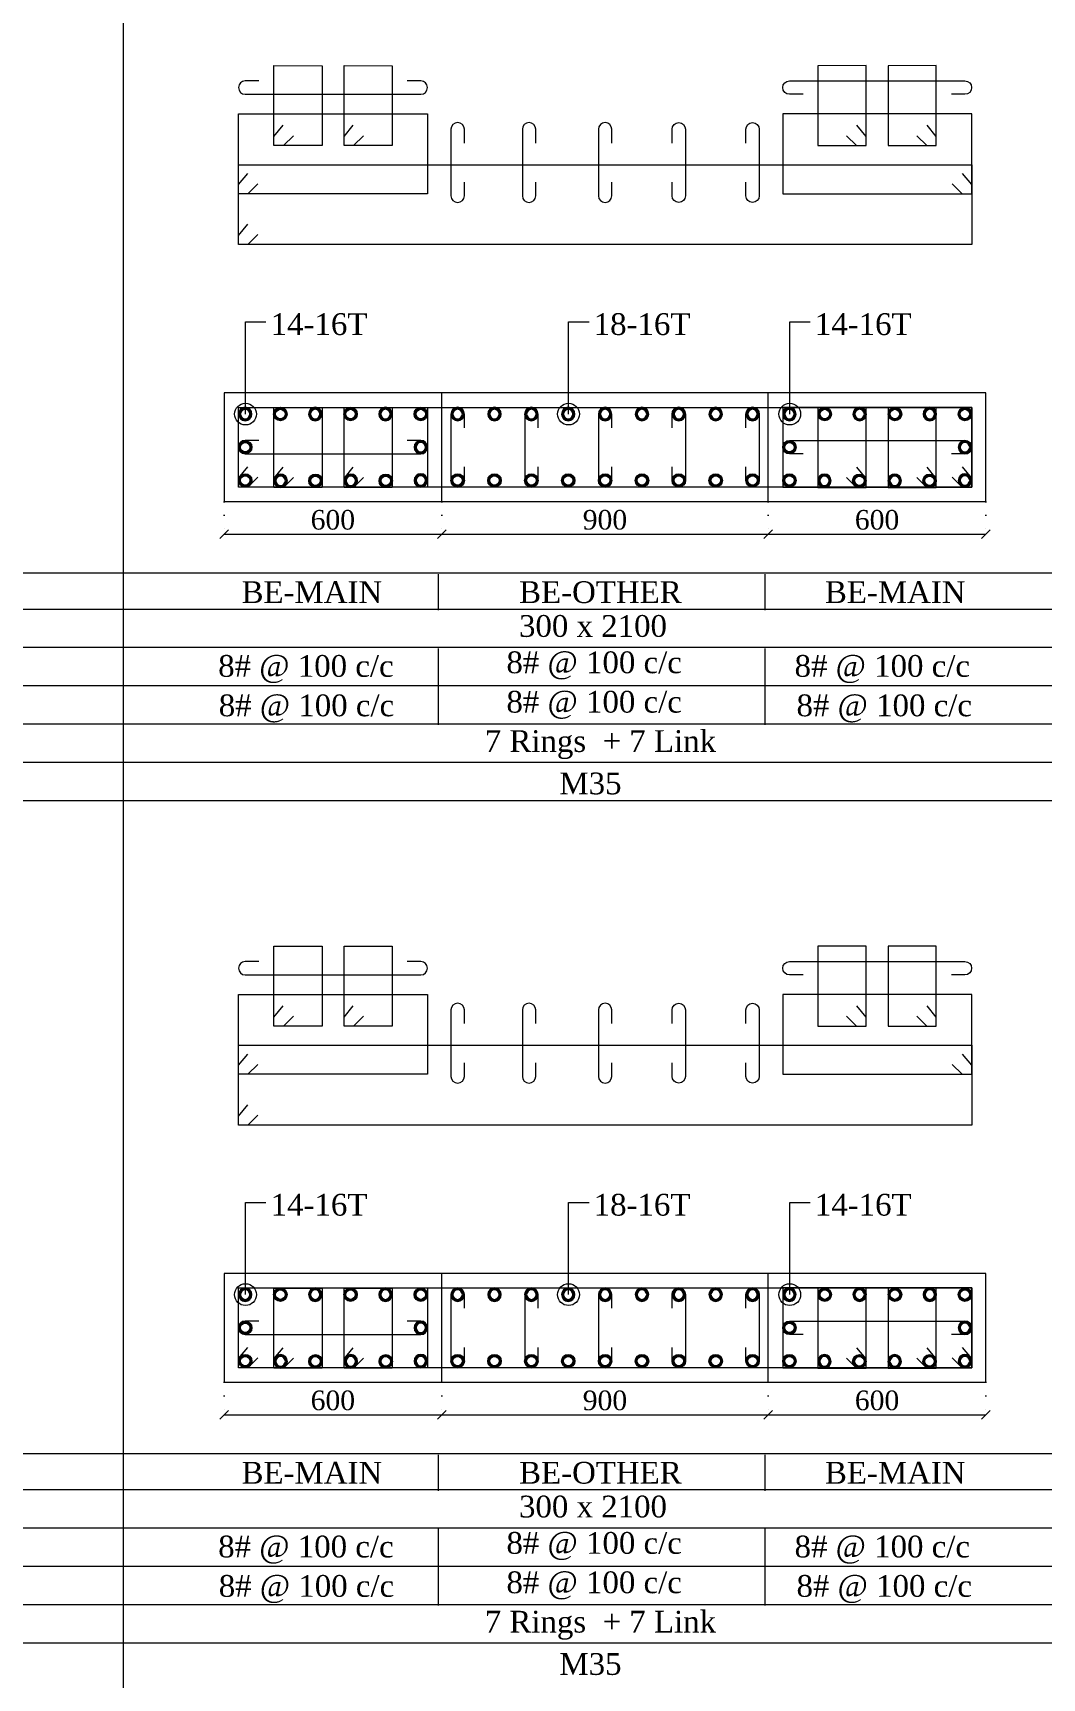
# Model space of a CAD drawing. Header units: millimetres. Extents: x 303 to 27724, y 300 to 68956.
# Drawn here: x 4976 to 7757, y 51968 to 56504 of the extents above; entities that cross this region are included whole.
import ezdxf

# ---------------------------------------------------------------- set-up
doc = ezdxf.new("R2010")
doc.units = ezdxf.units.MM
doc.linetypes.add('( Hidden )', pattern=[0.375, 0.25, -0.125])
doc.linetypes.add('DOT2', pattern=[0.125, 0, -0.125])
doc.layers.get('Defpoints').update_dxf_attribs({"lineweight": 0})
for name, color, linetype, lineweight in [('S-COL. STEEL DIA', 1, 'Continuous', 9), ('S-DIM FOOTING', 7, 'Continuous', 0), ('S-SECTION', 5, 'Continuous', 0), ('S-SECTION MARK', 7, 'Continuous', 0), ('S-SHEET', 7, 'Continuous', 0), ('S-STEEL', 1, 'Continuous', 9), ('S-STEEL-1', 1, 'Continuous', 0), ('S-STEEL-1 C.S.', 106, 'Continuous', 0), ('S-TEXT', 7, 'Continuous', 0)]:
    doc.layers.add(name, color=color, linetype=linetype, lineweight=lineweight)
doc.styles.add('AR', font='ARIALUNI.TTF', dxfattribs={"width": 0.8})
doc.styles.add('S-ROMANS', font='times.ttf')
doc.styles.add('TEXT', font='times.ttf')
doc.dimstyles.new('100', dxfattribs={"dimtxt": 180, "dimasz": 80, "dimexe": 0.18, "dimexo": 0.0625, "dimgap": 1, "dimtad": 1, "dimdec": 0, "dimzin": 0, "dimdsep": 46, "dimtxsty": 'AR', "dimblk": 'DOT', "dimcen": 0.09, "dimse1": 1, "dimse2": 1, "dimclrd": 50, "dimclrt": 256, "dimadec": 0, "dimazin": 0, "dimtfac": 1, "dimtdec": 0, "dimtix": 1, "dimtofl": 0, "dimtmove": 2, "dimatfit": 0, "dimfxl": 1, "dimtolj": 1, "dimtzin": 0, "dimlwd": -1, "dimarcsym": 0})
doc.dimstyles.new('SETU', dxfattribs={"dimtxt": 230, "dimasz": 0.2, "dimexe": 0.1, "dimexo": 0.1, "dimgap": 0.05, "dimtad": 1, "dimdec": 0, "dimzin": 0, "dimdsep": 46, "dimtxsty": 'TEXT', "dimblk": 'OBLIQUE', "dimcen": 0.09, "dimdle": 0.1, "dimclrd": 4, "dimclre": 256, "dimclrt": 256, "dimadec": 1, "dimazin": 0, "dimtfac": 1, "dimtdec": 0, "dimtix": 1, "dimtofl": 0, "dimtmove": 2, "dimatfit": 0, "dimfxl": 1, "dimtolj": 1, "dimtzin": 0, "dimlwd": -1, "dimlwe": -1, "dimarcsym": 1})

# ---------------------------------------------------------------- blocks, each defined once
blk = doc.blocks.new('_Oblique')
at = {"color": 0, "linetype": 'ByBlock', "lineweight": -2}
blk.add_line((-0.5, -0.5), (0.5, 0.5), dxfattribs=at)
blk = doc.blocks.new('*D1986')
at = {"layer": 'Defpoints', "color": 0}
for p in [(5502.6, 52783.4), (6102.6, 52783.4), (6102.6, 52693.5)]:
    blk.add_point(p, dxfattribs=at)
at = {"layer": 'S-DIM FOOTING', "linetype": 'DOT2', "ltscale": 300}
for p, q in [((5502.6, 52783.2), (5502.6, 52693.4)), ((6102.6, 52783.2), (6102.6, 52693.4))]:
    blk.add_line(p, q, dxfattribs=at)
at = {"layer": 'S-DIM FOOTING', "ltscale": 300}
blk.add_line((5502.5, 52693.5), (6102.7, 52693.5), dxfattribs=at)
at = {"layer": 'S-DIM FOOTING', "linetype": 'ByBlock', "xscale": 24, "yscale": 24, "zscale": 24, "rotation": 180}
blk.add_blockref('_Oblique', (5502.6, 52693.5), dxfattribs=at)
at = {"layer": 'S-DIM FOOTING', "linetype": 'ByBlock', "xscale": 24, "yscale": 24, "zscale": 24}
blk.add_blockref('_Oblique', (6102.6, 52693.5), dxfattribs=at)
at = {"layer": 'S-DIM FOOTING', "insert": (5802.6, 52733), "char_height": 54, "attachment_point": 5, "style": 'TEXT'}
blk.add_mtext('\\A1;600', dxfattribs=at)
blk = doc.blocks.new('*D1987')
at = {"layer": 'Defpoints', "color": 0}
for p in [(6102.6, 52783.4), (7002.6, 52783.4), (7002.6, 52693.5)]:
    blk.add_point(p, dxfattribs=at)
at = {"layer": 'S-DIM FOOTING', "linetype": 'DOT2', "ltscale": 300}
for p, q in [((6102.6, 52783.2), (6102.6, 52693.4)), ((7002.6, 52783.2), (7002.6, 52693.4))]:
    blk.add_line(p, q, dxfattribs=at)
at = {"layer": 'S-DIM FOOTING', "ltscale": 300}
blk.add_line((6102.5, 52693.5), (7002.7, 52693.5), dxfattribs=at)
at = {"layer": 'S-DIM FOOTING', "linetype": 'ByBlock', "xscale": 24, "yscale": 24, "zscale": 24, "rotation": 180}
blk.add_blockref('_Oblique', (6102.6, 52693.5), dxfattribs=at)
at = {"layer": 'S-DIM FOOTING', "linetype": 'ByBlock', "xscale": 24, "yscale": 24, "zscale": 24}
blk.add_blockref('_Oblique', (7002.6, 52693.5), dxfattribs=at)
at = {"layer": 'S-DIM FOOTING', "insert": (6552.6, 52733), "char_height": 54, "attachment_point": 5, "style": 'TEXT'}
blk.add_mtext('\\A1;900', dxfattribs=at)
blk = doc.blocks.new('*D1988')
at = {"layer": 'Defpoints', "color": 0}
for p in [(7002.6, 52783.4), (7602.6, 52783.4), (7602.6, 52693.5)]:
    blk.add_point(p, dxfattribs=at)
at = {"layer": 'S-DIM FOOTING', "linetype": 'DOT2', "ltscale": 300}
for p, q in [((7002.6, 52783.2), (7002.6, 52693.4)), ((7602.6, 52783.2), (7602.6, 52693.4))]:
    blk.add_line(p, q, dxfattribs=at)
at = {"layer": 'S-DIM FOOTING', "ltscale": 300}
blk.add_line((7002.5, 52693.5), (7602.7, 52693.5), dxfattribs=at)
at = {"layer": 'S-DIM FOOTING', "linetype": 'ByBlock', "xscale": 24, "yscale": 24, "zscale": 24, "rotation": 180}
blk.add_blockref('_Oblique', (7002.6, 52693.5), dxfattribs=at)
at = {"layer": 'S-DIM FOOTING', "linetype": 'ByBlock', "xscale": 24, "yscale": 24, "zscale": 24}
blk.add_blockref('_Oblique', (7602.6, 52693.5), dxfattribs=at)
at = {"layer": 'S-DIM FOOTING', "insert": (7302.6, 52733), "char_height": 54, "attachment_point": 5, "style": 'TEXT'}
blk.add_mtext('\\A1;600', dxfattribs=at)
blk = doc.blocks.new('*U4')
at = {"layer": 'S-COL. STEEL DIA'}
h = blk.add_hatch(color=256, dxfattribs=at)
h.dxf.hatch_style = 1
h.paths.add_polyline_path([(-18.5, 0, 1), (18.5, 0, 1)])
h.paths.add_polyline_path([(13, 0, -1), (-13, 0, -1)], flags=16)
at = {"layer": 'S-COL. STEEL DIA', "lineweight": 5}
for radius in [18.5, 13]:
    blk.add_circle((0, 0), radius, dxfattribs=at)
blk = doc.blocks.new('_Dot')
at = {"linetype": 'ByBlock', "lineweight": -2}
blk.add_line((-0.5, 0), (-1, 0), dxfattribs=at)
at = {"linetype": 'ByBlock', "const_width": 0.5}
blk.add_lwpolyline([(-0.25, 0, 1), (0.25, 0, 1)], format="xyb", close=True, dxfattribs=at)
blk = doc.blocks.new('*D1989')
at = {"layer": 'Defpoints', "color": 0}
for p in [(5502.6, 55211.4), (6102.6, 55211.4), (6102.6, 55121.5)]:
    blk.add_point(p, dxfattribs=at)
at = {"layer": 'S-DIM FOOTING', "linetype": 'DOT2', "ltscale": 300}
for p, q in [((5502.6, 55211.3), (5502.6, 55121.4)), ((6102.6, 55211.3), (6102.6, 55121.4))]:
    blk.add_line(p, q, dxfattribs=at)
at = {"layer": 'S-DIM FOOTING', "ltscale": 300}
blk.add_line((5502.5, 55121.5), (6102.7, 55121.5), dxfattribs=at)
at = {"layer": 'S-DIM FOOTING', "linetype": 'ByBlock', "xscale": 24, "yscale": 24, "zscale": 24, "rotation": 180}
blk.add_blockref('_Oblique', (5502.6, 55121.5), dxfattribs=at)
at = {"layer": 'S-DIM FOOTING', "linetype": 'ByBlock', "xscale": 24, "yscale": 24, "zscale": 24}
blk.add_blockref('_Oblique', (6102.6, 55121.5), dxfattribs=at)
at = {"layer": 'S-DIM FOOTING', "insert": (5802.6, 55161), "char_height": 54, "attachment_point": 5, "style": 'TEXT'}
blk.add_mtext('\\A1;600', dxfattribs=at)
blk = doc.blocks.new('*D1990')
at = {"layer": 'Defpoints', "color": 0}
for p in [(6102.6, 55211.4), (7002.6, 55211.4), (7002.6, 55121.5)]:
    blk.add_point(p, dxfattribs=at)
at = {"layer": 'S-DIM FOOTING', "linetype": 'DOT2', "ltscale": 300}
for p, q in [((6102.6, 55211.3), (6102.6, 55121.4)), ((7002.6, 55211.3), (7002.6, 55121.4))]:
    blk.add_line(p, q, dxfattribs=at)
at = {"layer": 'S-DIM FOOTING', "ltscale": 300}
blk.add_line((6102.5, 55121.5), (7002.7, 55121.5), dxfattribs=at)
at = {"layer": 'S-DIM FOOTING', "linetype": 'ByBlock', "xscale": 24, "yscale": 24, "zscale": 24, "rotation": 180}
blk.add_blockref('_Oblique', (6102.6, 55121.5), dxfattribs=at)
at = {"layer": 'S-DIM FOOTING', "linetype": 'ByBlock', "xscale": 24, "yscale": 24, "zscale": 24}
blk.add_blockref('_Oblique', (7002.6, 55121.5), dxfattribs=at)
at = {"layer": 'S-DIM FOOTING', "insert": (6552.6, 55161.1), "char_height": 54, "attachment_point": 5, "style": 'TEXT'}
blk.add_mtext('\\A1;900', dxfattribs=at)
blk = doc.blocks.new('*D1991')
at = {"layer": 'Defpoints', "color": 0}
for p in [(7002.6, 55211.4), (7602.6, 55211.4), (7602.6, 55121.5)]:
    blk.add_point(p, dxfattribs=at)
at = {"layer": 'S-DIM FOOTING', "linetype": 'DOT2', "ltscale": 300}
for p, q in [((7002.6, 55211.3), (7002.6, 55121.4)), ((7602.6, 55211.3), (7602.6, 55121.4))]:
    blk.add_line(p, q, dxfattribs=at)
at = {"layer": 'S-DIM FOOTING', "ltscale": 300}
blk.add_line((7002.5, 55121.5), (7602.7, 55121.5), dxfattribs=at)
at = {"layer": 'S-DIM FOOTING', "linetype": 'ByBlock', "xscale": 24, "yscale": 24, "zscale": 24, "rotation": 180}
blk.add_blockref('_Oblique', (7002.6, 55121.5), dxfattribs=at)
at = {"layer": 'S-DIM FOOTING', "linetype": 'ByBlock', "xscale": 24, "yscale": 24, "zscale": 24}
blk.add_blockref('_Oblique', (7602.6, 55121.5), dxfattribs=at)
at = {"layer": 'S-DIM FOOTING', "insert": (7302.6, 55161), "char_height": 54, "attachment_point": 5, "style": 'TEXT'}
blk.add_mtext('\\A1;600', dxfattribs=at)

msp = doc.modelspace()

# ---------------------------------------------------------------- linework, layer by layer
at = {"layer": 'S-SECTION', "elevation": 8}
for points in [[(7602.6, 55211.4), (7602.6, 55511.4), (5502.6, 55511.4), (5502.6, 55211.4)], [(7602.6, 52783.4), (7602.6, 53083.4), (5502.6, 53083.4), (5502.6, 52783.4)]]:
    msp.add_lwpolyline(points, close=True, dxfattribs=at)
at = {"layer": 'S-SHEET'}
for p, q in [((5224.3, 68956, -1.8), (5224.3, 299.8, -1.3)), ((303, 55014.8, 7.1), (27724.1, 55014.8, 7.1)), ((6092.9, 55011.6, -9.6), (6092.9, 54912.1, -9.6)), ((6992.9, 55011.6, -9.6), (6992.9, 54912.1, -9.6)), ((303, 54915.2, -0.9), (27724.1, 54915.2, -0.9)), ((303, 54810, -0.9), (27724.1, 54810, -0.9)), ((303, 54810, -0.9), (27724.1, 54810, -0.9)), ((6092.9, 54806.9, -9.6), (6092.9, 54595.6, -9.6)), ((6992.9, 54806.9, -9.6), (6992.9, 54595.6, -9.6)), ((303, 54704.2, -0.9), (27724.1, 54704.2, -0.9)), ((303, 54598.7, -0.9), (27724.1, 54598.7, -0.9)), ((303, 54493.2, -0.9), (27724.1, 54493.2, -0.9)), ((303, 52586.7, 7.1), (27724.1, 52586.7, 7.1)), ((6092.9, 52583.6, -7.7), (6092.9, 52484.1, -7.7)), ((6992.9, 52583.6, -7.7), (6992.9, 52484.1, -7.7)), ((303, 52487.2, -0.9), (27724.1, 52487.2, -0.9)), ((303, 52382, -0.9), (27724.1, 52382, -0.9)), ((303, 52382, -0.9), (27724.1, 52382, -0.9)), ((6092.9, 52378.8, -7.7), (6092.9, 52167.5, -7.7)), ((6992.9, 52378.8, -7.7), (6992.9, 52167.5, -7.7)), ((303, 52276.2, -0.9), (27724.1, 52276.2, -0.9)), ((303, 52170.7, -0.9), (27724.1, 52170.7, -0.9)), ((303, 52065.1, -0.9), (27724.1, 52065.1, -0.9))]:
    msp.add_line(p, q, dxfattribs=at)
at = {"layer": 'S-SHEET', "color": 0}
msp.add_line((303, 54387.7, -0.9), (27724.1, 54387.7, -0.9), dxfattribs=at)
at = {"layer": 'S-STEEL', "color": 3}
for points, elevation in [([(5598.7, 56371.5), (5561, 56371.5, 1), (5561, 56334.6), (6044.9, 56334.6, 1), (6044.9, 56371.5), (6007.7, 56371.5)], 7.3), ([(7098.7, 56334.6), (7061, 56334.6, -1), (7061, 56371.5), (7544.9, 56371.5, -1), (7544.9, 56334.6), (7507.7, 56334.6)], 7), ([(6165, 56200.2), (6165, 56238, 1), (6128.1, 56238), (6128.1, 56054.9, 1), (6165, 56054.9), (6165, 56092.1)], 7.6), ([(6361.8, 56200.2), (6361.8, 56238, 1), (6324.9, 56238), (6324.9, 56054.9, 1), (6361.8, 56054.9), (6361.8, 56092.1)], 7.6), ([(6571.4, 56200.2), (6571.4, 56238, 1), (6534.5, 56238), (6534.5, 56054.9, 1), (6571.4, 56054.9), (6571.4, 56092.1)], 7.6), ([(6737.7, 56200.2), (6737.7, 56238, -1), (6774.6, 56238), (6774.6, 56054.9, -1), (6737.7, 56054.9), (6737.7, 56092.1)], 7.6), ([(6941, 56200.2), (6941, 56238, -1), (6977.9, 56238), (6977.9, 56054.9, -1), (6941, 56054.9), (6941, 56092.1)], 7.6), ([(6165, 55415.2), (6165, 55453, 1), (6128.1, 55453), (6128.1, 55269.9, 1), (6165, 55269.9), (6165, 55307.1)], 7.6), ([(6368.2, 55415.2), (6368.2, 55453, 1), (6331.3, 55453), (6331.3, 55269.9, 1), (6368.2, 55269.9), (6368.2, 55307.1)], 7.6), ([(6571.4, 55415.2), (6571.4, 55453, 1), (6534.5, 55453), (6534.5, 55269.9, 1), (6571.4, 55269.9), (6571.4, 55307.1)], 7.6), ([(6737.7, 55415.2), (6737.7, 55453, -1), (6774.6, 55453), (6774.6, 55269.9, -1), (6737.7, 55269.9), (6737.7, 55307.1)], 7.6), ([(6941, 55415.2), (6941, 55453, -1), (6977.9, 55453), (6977.9, 55269.9, -1), (6941, 55269.9), (6941, 55307.1)], 7.6), ([(5598.7, 55380.1), (5561, 55380.1, 1), (5561, 55343.2), (6044.9, 55343.2, 1), (6044.9, 55380.1), (6007.7, 55380.1)], 7.3), ([(7098.7, 55343.2), (7061, 55343.2, -1), (7061, 55380.1), (7544.9, 55380.1, -1), (7544.9, 55343.2), (7507.7, 55343.2)], 7), ([(5598.7, 53943.4), (5561, 53943.4, 1), (5561, 53906.5), (6044.9, 53906.5, 1), (6044.9, 53943.4), (6007.7, 53943.4)], 7.3), ([(7098.7, 53906.5), (7061, 53906.5, -1), (7061, 53943.4), (7544.9, 53943.4, -1), (7544.9, 53906.5), (7507.7, 53906.5)], 7), ([(6165, 53772.2), (6165, 53809.9, 1), (6128.1, 53809.9), (6128.1, 53626.8, 1), (6165, 53626.8), (6165, 53664)], 7.7), ([(6361.8, 53772.2), (6361.8, 53809.9, 1), (6324.9, 53809.9), (6324.9, 53626.8, 1), (6361.8, 53626.8), (6361.8, 53664)], 7.7), ([(6571.4, 53772.2), (6571.4, 53809.9, 1), (6534.5, 53809.9), (6534.5, 53626.8, 1), (6571.4, 53626.8), (6571.4, 53664)], 7.7), ([(6737.7, 53772.2), (6737.7, 53809.9, -1), (6774.6, 53809.9), (6774.6, 53626.8, -1), (6737.7, 53626.8), (6737.7, 53664)], 7.7), ([(6941, 53772.2), (6941, 53809.9, -1), (6977.9, 53809.9), (6977.9, 53626.8, -1), (6941, 53626.8), (6941, 53664)], 7.7), ([(6165, 52987.2), (6165, 53024.9, 1), (6128.1, 53024.9), (6128.1, 52841.8, 1), (6165, 52841.8), (6165, 52879)], 7.7), ([(6368.2, 52987.2), (6368.2, 53024.9, 1), (6331.3, 53024.9), (6331.3, 52841.8, 1), (6368.2, 52841.8), (6368.2, 52879)], 7.7), ([(6571.4, 52987.2), (6571.4, 53024.9, 1), (6534.5, 53024.9), (6534.5, 52841.8, 1), (6571.4, 52841.8), (6571.4, 52879)], 7.7), ([(6737.7, 52987.2), (6737.7, 53024.9, -1), (6774.6, 53024.9), (6774.6, 52841.8, -1), (6737.7, 52841.8), (6737.7, 52879)], 7.7), ([(6941, 52987.2), (6941, 53024.9, -1), (6977.9, 53024.9), (6977.9, 52841.8, -1), (6941, 52841.8), (6941, 52879)], 7.7), ([(5598.7, 52952), (5561, 52952, 1), (5561, 52915.1), (6044.9, 52915.1, 1), (6044.9, 52952), (6007.7, 52952)], 7.3), ([(7098.7, 52915.1), (7061, 52915.1, -1), (7061, 52952), (7544.9, 52952, -1), (7544.9, 52915.1), (7507.7, 52915.1)], 7)]:
    msp.add_lwpolyline(points, format="xyb", dxfattribs=dict(at, elevation=elevation))
at = {"layer": 'S-STEEL', "color": 1, "elevation": 8}
for points in [[(5596.1, 55947.7), (5568.6, 55920.4), (5542.6, 55920.4), (5542.6, 56140.4), (7563.4, 56140.4), (7563.4, 55920.4), (5542.6, 55920.4), (5542.6, 55945.4), (5567.8, 55976.3)], [(5596.1, 55278.7), (5568.6, 55251.4), (5542.6, 55251.4), (5542.6, 55471.4), (7563.4, 55471.4), (7563.4, 55251.4), (5542.6, 55251.4), (5542.6, 55276.4), (5567.8, 55307.3)], [(5596.1, 53519.7), (5568.6, 53492.4), (5542.6, 53492.4), (5542.6, 53712.4), (7563.4, 53712.4), (7563.4, 53492.4), (5542.6, 53492.4), (5542.6, 53517.4), (5567.8, 53548.3)], [(5596.1, 52850.7), (5568.6, 52823.4), (5542.6, 52823.4), (5542.6, 53043.4), (7563.4, 53043.4), (7563.4, 52823.4), (5542.6, 52823.4), (5542.6, 52848.4), (5567.8, 52879.3)]]:
    msp.add_lwpolyline(points, dxfattribs=at)
at = {"layer": 'S-STEEL-1', "color": 41}
for points, elevation in [([(5693.7, 56220.5), (5666.2, 56193.2), (5640.1, 56193.2), (5640.1, 56413.7), (5772.9, 56413.5), (5772.9, 56193), (5640.1, 56193.2), (5640.1, 56218.2), (5665.3, 56249.1)], 7.6), ([(5887.2, 56220.5), (5859.7, 56193.2), (5833.7, 56193.2), (5833.7, 56413.7), (5966.4, 56413.5), (5966.4, 56193), (5833.7, 56193.2), (5833.7, 56218.2), (5858.9, 56249.1)], 7.6), ([(7218.7, 56220.5), (7246.2, 56193.2), (7272.3, 56193.2), (7272.3, 56413.7), (7139.5, 56413.5), (7139.5, 56193), (7272.3, 56193.2), (7272.3, 56218.2), (7247.1, 56249.1)], 7.6), ([(7412.3, 56220.5), (7439.8, 56193.2), (7465.8, 56193.2), (7465.8, 56413.7), (7333.1, 56413.5), (7333.1, 56193), (7465.8, 56193.2), (7465.8, 56218.2), (7440.6, 56249.1)], 7.6), ([(5693.7, 55277.9), (5666.2, 55250.6), (5640.1, 55250.6), (5640.1, 55471.2), (5772.9, 55470.9), (5772.9, 55250.4), (5640.1, 55250.6), (5640.1, 55275.6), (5665.3, 55306.5)], 7.6), ([(5887.2, 55277.9), (5859.7, 55250.6), (5833.7, 55250.6), (5833.7, 55471.2), (5966.4, 55470.9), (5966.4, 55250.4), (5833.7, 55250.6), (5833.7, 55275.6), (5858.9, 55306.5)], 7.6), ([(7218.7, 55277.9), (7246.2, 55250.6), (7272.3, 55250.6), (7272.3, 55471.2), (7139.5, 55470.9), (7139.5, 55250.4), (7272.3, 55250.6), (7272.3, 55275.6), (7247.1, 55306.5)], 7.6), ([(7412.3, 55277.9), (7439.8, 55250.6), (7465.8, 55250.6), (7465.8, 55471.2), (7333.1, 55470.9), (7333.1, 55250.4), (7465.8, 55250.6), (7465.8, 55275.6), (7440.6, 55306.5)], 7.6), ([(5693.7, 53792.5), (5666.2, 53765.2), (5640.1, 53765.2), (5640.1, 53985.7), (5772.9, 53985.4), (5772.9, 53764.9), (5640.1, 53765.2), (5640.1, 53790.2), (5665.3, 53821.1)], 7.7), ([(5887.2, 53792.5), (5859.7, 53765.2), (5833.7, 53765.2), (5833.7, 53985.7), (5966.4, 53985.4), (5966.4, 53764.9), (5833.7, 53765.2), (5833.7, 53790.2), (5858.9, 53821.1)], 7.7), ([(7218.7, 53792.5), (7246.2, 53765.2), (7272.3, 53765.2), (7272.3, 53985.7), (7139.5, 53985.4), (7139.5, 53764.9), (7272.3, 53765.2), (7272.3, 53790.2), (7247.1, 53821.1)], 7.7), ([(7412.3, 53792.5), (7439.8, 53765.2), (7465.8, 53765.2), (7465.8, 53985.7), (7333.1, 53985.4), (7333.1, 53764.9), (7465.8, 53765.2), (7465.8, 53790.2), (7440.6, 53821.1)], 7.7), ([(5693.7, 52849.9), (5666.2, 52822.6), (5640.1, 52822.6), (5640.1, 53043.1), (5772.9, 53042.8), (5772.9, 52822.3), (5640.1, 52822.6), (5640.1, 52847.6), (5665.3, 52878.5)], 7.7), ([(5887.2, 52849.9), (5859.7, 52822.6), (5833.7, 52822.6), (5833.7, 53043.1), (5966.4, 53042.8), (5966.4, 52822.3), (5833.7, 52822.6), (5833.7, 52847.6), (5858.9, 52878.5)], 7.7), ([(7218.7, 52849.9), (7246.2, 52822.6), (7272.3, 52822.6), (7272.3, 53043.1), (7139.5, 53042.8), (7139.5, 52822.3), (7272.3, 52822.6), (7272.3, 52847.6), (7247.1, 52878.5)], 7.7), ([(7412.3, 52849.9), (7439.8, 52822.6), (7465.8, 52822.6), (7465.8, 53043.1), (7333.1, 53042.8), (7333.1, 52822.3), (7465.8, 52822.6), (7465.8, 52847.6), (7440.6, 52878.5)], 7.7)]:
    msp.add_lwpolyline(points, dxfattribs=dict(at, elevation=elevation))
at = {"layer": 'S-STEEL-1', "color": 6}
for points, elevation in [([(5596.1, 56087.8), (5568.6, 56060.5), (5542.6, 56060.5), (5542.6, 56280.5), (6063.4, 56280.5), (6063.4, 56060.5), (5542.6, 56060.5), (5542.6, 56085.5), (5567.8, 56116.4)], 7.6), ([(7509.8, 56087.8), (7537.4, 56060.5), (7563.4, 56060.5), (7563.4, 56280.5), (7042.6, 56280.5), (7042.6, 56060.5), (7563.4, 56060.5), (7563.4, 56085.5), (7538.2, 56116.4)], 7.6), ([(5596.1, 55278.7), (5568.6, 55251.4), (5542.6, 55251.4), (5542.6, 55471.4), (6063.4, 55471.4), (6063.4, 55251.4), (5542.6, 55251.4), (5542.6, 55276.4), (5567.8, 55307.3)], 7.6), ([(7509.8, 55278.7), (7537.4, 55251.4), (7563.4, 55251.4), (7563.4, 55471.4), (7042.6, 55471.4), (7042.6, 55251.4), (7563.4, 55251.4), (7563.4, 55276.4), (7538.2, 55307.3)], 7.6), ([(5596.1, 53659.8), (5568.6, 53632.5), (5542.6, 53632.5), (5542.6, 53852.5), (6063.4, 53852.5), (6063.4, 53632.5), (5542.6, 53632.5), (5542.6, 53657.5), (5567.8, 53688.3)], 7.7), ([(7509.8, 53659.8), (7537.4, 53632.5), (7563.4, 53632.5), (7563.4, 53852.5), (7042.6, 53852.5), (7042.6, 53632.5), (7563.4, 53632.5), (7563.4, 53657.5), (7538.2, 53688.3)], 7.7), ([(5596.1, 52850.7), (5568.6, 52823.4), (5542.6, 52823.4), (5542.6, 53043.4), (6063.4, 53043.4), (6063.4, 52823.4), (5542.6, 52823.4), (5542.6, 52848.4), (5567.8, 52879.3)], 7.7), ([(7509.8, 52850.7), (7537.4, 52823.4), (7563.4, 52823.4), (7563.4, 53043.4), (7042.6, 53043.4), (7042.6, 52823.4), (7563.4, 52823.4), (7563.4, 52848.4), (7538.2, 52879.3)], 7.7)]:
    msp.add_lwpolyline(points, dxfattribs=dict(at, elevation=elevation))
at = {"layer": 'S-STEEL-1 C.S.', "color": 8, "linetype": '( Hidden )'}
for p, q in [((6102.6, 55211.4, 8), (6102.6, 55511.4, 8)), ((7002.6, 55211.4, 7.6), (7002.6, 55511.4, 7.6)), ((6102.6, 52783.4, 8), (6102.6, 53083.4, 8)), ((7002.6, 52783.4, 7.7), (7002.6, 53083.4, 7.7))]:
    msp.add_line(p, q, dxfattribs=at)

# ---------------------------------------------------------------- block references
at = {"layer": 'S-COL. STEEL DIA', "xscale": -1}
for p, rotation in [((5561, 55453, 7.6), 180), ((5753.9, 55453, 7.6), 90.19403361430257), ((5947.5, 55453, 7.6), 90.19403361430257), ((6146.5, 55453, 7.6), 180), ((6248.1, 55453, 7.6), 180), ((6349.7, 55453, 7.6), 180), ((6451.4, 55453, 7.6), 180), ((6553, 55453, 7.6), 180), ((6654.6, 55453, 7.6), 180), ((6756.2, 55453, 7.6), 180), ((6857.8, 55453, 7.6), 180), ((6959.4, 55453, 7.6), 180), ((7061, 55453, 7.6), 180), ((7254.6, 55453, 7.6), 89.8059663856968), ((7448.1, 55453, 7.6), 89.8059663856968), ((5658.6, 55269.1, 7.6), 270.1940336143028), ((5852.1, 55269.1, 7.6), 270.1940336143028), ((7157.6, 55269.1, 7.6), 269.8059663856972), ((7351.2, 55269.1, 7.6), 269.8059663856972), ((5561, 53024.9, 7.7), 180), ((5753.9, 53024.9, 7.7), 90.19403361430257), ((5947.5, 53024.9, 7.7), 90.19403361430257), ((6146.5, 53024.9, 7.7), 180), ((6248.1, 53024.9, 7.7), 180), ((6349.7, 53024.9, 7.7), 180), ((6451.4, 53024.9, 7.7), 180), ((6553, 53024.9, 7.7), 180), ((6654.6, 53024.9, 7.7), 180), ((6756.2, 53024.9, 7.7), 180), ((6857.8, 53024.9, 7.7), 180), ((6959.4, 53024.9, 7.7), 180), ((7061, 53024.9, 7.7), 180), ((7254.6, 53024.9, 7.7), 89.8059663856968), ((7448.1, 53024.9, 7.7), 89.8059663856968), ((5658.6, 52841, 7.7), 270.1940336143028), ((5852.1, 52841, 7.7), 270.1940336143028), ((7157.6, 52841, 7.7), 269.8059663856972), ((7351.2, 52841, 7.7), 269.8059663856972)]:
    msp.add_blockref('*U4', p, dxfattribs=dict(at, rotation=rotation))
at = {"layer": 'S-COL. STEEL DIA'}
for p, rotation in [((5657.8, 55453, 7.6), 270.194033614303), ((5851.4, 55453, 7.6), 270.194033614303), ((6044.9, 55453, 7.6), 180), ((7158.4, 55453, 7.6), 269.8059663856972), ((7352, 55453, 7.6), 269.8059663856972), ((7544.9, 55453, 7.6), 180), ((5754.7, 55269.1, 7.6), 90.19403361430281), ((5948.3, 55269.1, 7.6), 90.19403361430281), ((7253.8, 55269.1, 7.6), 89.80596638569716), ((7447.4, 55269.1, 7.6), 89.80596638569716), ((5657.8, 53024.9, 7.7), 270.194033614303), ((5851.4, 53024.9, 7.7), 270.194033614303), ((6044.9, 53024.9, 7.7), 180), ((7158.4, 53024.9, 7.7), 269.8059663856972), ((7352, 53024.9, 7.7), 269.8059663856972), ((7544.9, 53024.9, 7.7), 180), ((5754.7, 52841, 7.7), 90.19403361430281), ((5948.3, 52841, 7.7), 90.19403361430281), ((7253.8, 52841, 7.7), 89.80596638569716), ((7447.4, 52841, 7.7), 89.80596638569716)]:
    msp.add_blockref('*U4', p, dxfattribs=dict(at, rotation=rotation))
for p in [(5561, 55361.4, 7.6), (7061, 55361.4, 7.6), (5561, 55269.9, 7.6), (6146.5, 55269.9, 7.6), (6248.1, 55269.9, 7.6), (6349.7, 55269.9, 7.6), (6451.4, 55269.9, 7.6), (6553, 55269.9, 7.6), (6654.6, 55269.9, 7.6), (6756.2, 55269.9, 7.6), (6857.8, 55269.9, 7.6), (6959.4, 55269.9, 7.6), (7061, 55269.9, 7.6), (5561, 52933.4, 7.7), (7061, 52933.4, 7.7), (5561, 52841.8, 7.7), (6146.5, 52841.8, 7.7), (6248.1, 52841.8, 7.7), (6349.7, 52841.8, 7.7), (6451.4, 52841.8, 7.7), (6553, 52841.8, 7.7), (6654.6, 52841.8, 7.7), (6756.2, 52841.8, 7.7), (6857.8, 52841.8, 7.7), (6959.4, 52841.8, 7.7), (7061, 52841.8, 7.7)]:
    msp.add_blockref('*U4', p, dxfattribs=at)
at = {"layer": 'S-COL. STEEL DIA', "xscale": -1}
for p in [(6044.9, 55361.4, 7.6), (7544.9, 55361.4, 7.6), (6044.9, 55269.9, 7.6), (7544.9, 55269.9, 7.6), (6044.9, 52933.4, 7.7), (7544.9, 52933.4, 7.7), (6044.9, 52841.8, 7.7), (7544.9, 52841.8, 7.7)]:
    msp.add_blockref('*U4', p, dxfattribs=at)

# ---------------------------------------------------------------- texts
at = {"layer": 'S-TEXT', "color": 7, "style": 'TEXT'}
for s, p in [('14-16T', (5631.1, 55670.9, 7.6)), ('18-16T', (6521.5, 55670.9, 7.6)), ('14-16T', (7131.1, 55670.9, 7.6)), ('14-16T', (5631.1, 53242.8, 7.7)), ('18-16T', (6521.5, 53242.8, 7.7)), ('14-16T', (7131.1, 53242.8, 7.7))]:
    msp.add_text(s, height=60, dxfattribs=at).set_placement(p)
at = {"layer": 'S-TEXT', "style": 'S-ROMANS'}
for s, p in [('BE-MAIN ', (5551, 54931.9, -9.6)), ('BE-OTHER', (6316, 54931.9, -9.6)), ('BE-MAIN ', (7158.9, 54931.9, -9.6)), ('300 x 2100', (6315.7, 54838.6, -9.6)), ('8# @ 100 c/c', (6281, 54738.4, -9.6)), ('8# @ 100 c/c', (5486.5, 54728.4, -9.6)), ('8# @ 100 c/c', (7075.2, 54728.4, -9.6)), ('8# @ 100 c/c', (5488, 54619.7, -9.6)), ('8# @ 100 c/c', (6281, 54629.7, -9.6)), ('8# @ 100 c/c', (7080.6, 54619.7, -9.6)), ('7 Rings  + 7 Link', (6221.2, 54521.3, -9.6)), ('M35', (6427.1, 54404.5, -9.6)), ('BE-MAIN ', (5551, 52503.8, -7.7)), ('BE-OTHER', (6316, 52503.8, -7.7)), ('BE-MAIN ', (7158.9, 52503.8, -7.7)), ('300 x 2100', (6315.7, 52410.6, -7.7)), ('8# @ 100 c/c', (5486.5, 52300.3, -7.7)), ('8# @ 100 c/c', (6281, 52310.3, -7.7)), ('8# @ 100 c/c', (7075.2, 52300.3, -7.7)), ('8# @ 100 c/c', (6281, 52201.7, -7.7)), ('8# @ 100 c/c', (5488, 52191.7, -7.7)), ('8# @ 100 c/c', (7080.6, 52191.7, -7.7)), ('7 Rings  + 7 Link', (6221.2, 52093.2, -7.7)), ('M35', (6427.1, 51976.5, -7.7))]:
    msp.add_text(s, height=60, dxfattribs=at).set_placement(p)

# ---------------------------------------------------------------- dimensions: what is measured, and where the dimension line sits
at = {"layer": 'S-DIM FOOTING', "ltscale": 300}
for base, p1, p2, picture, middle in [((6102.6, 55121.5, 7.6), (5502.6, 55211.4, 8), (6102.6, 55211.4, 8), '*D1989', (5802.6, 55161, 7.6)), ((7002.6, 55121.5, 7.6), (6102.6, 55211.4, 8), (7002.6, 55211.4, 7.6), '*D1990', (6552.6, 55161.1, 7.6)), ((7602.6, 55121.5, 7.3), (7002.6, 55211.4, 7.6), (7602.6, 55211.4, 8), '*D1991', (7302.6, 55161, 7.3)), ((6102.6, 52693.5, 7.7), (5502.6, 52783.4, 8), (6102.6, 52783.4, 8), '*D1986', (5802.6, 52733, 7.7)), ((7002.6, 52693.5, 7.7), (6102.6, 52783.4, 8), (7002.6, 52783.4, 7.7), '*D1987', (6552.6, 52733, 7.7)), ((7602.6, 52693.5, 7.3), (7002.6, 52783.4, 7.7), (7602.6, 52783.4, 8), '*D1988', (7302.6, 52733, 7.3))]:
    dim = msp.add_linear_dim(base=base, p1=p1, p2=p2, angle=180, dimstyle='SETU', override={"dimscale": 1.2, "dimtxt": 45, "dimasz": 20, "dimgap": 10, "dimblk1": 'Oblique', "dimblk2": 'Oblique', "dimsah": 1, "dimclrd": 256, "dimarcsym": 1}, dxfattribs=at)
    dim.commit()
    dim.dimension.update_dxf_attribs({"geometry": picture, "text_midpoint": middle})

# ---------------------------------------------------------------- leaders
at = {"layer": 'S-SECTION MARK'}
for points in [[(5561.8, 55453, 8), (5561.8, 55706.8, 8), (5618.2, 55706.8, 8)], [(6452.2, 55453, 8), (6452.2, 55706.8, 8), (6508.6, 55706.8, 8)], [(7061.8, 55453, 8), (7061.8, 55706.8, 8), (7118.3, 55706.8, 8)], [(5561.8, 53024.9, 8), (5561.8, 53278.7, 8), (5618.2, 53278.7, 8)], [(6452.2, 53024.9, 8), (6452.2, 53278.7, 8), (6508.6, 53278.7, 8)], [(7061.8, 53024.9, 8), (7061.8, 53278.7, 8), (7118.3, 53278.7, 8)]]:
    msp.add_leader(points, dimstyle='100', override={"dimasz": 60, "dimtad": 0, "dimclrd": 256, "dimldrblk": 'DotBlank', "dimfxl": 50, "dimfxlon": 1, "dimarcsym": 1}, dxfattribs=at)

doc.saveas('drawing.dxf')
